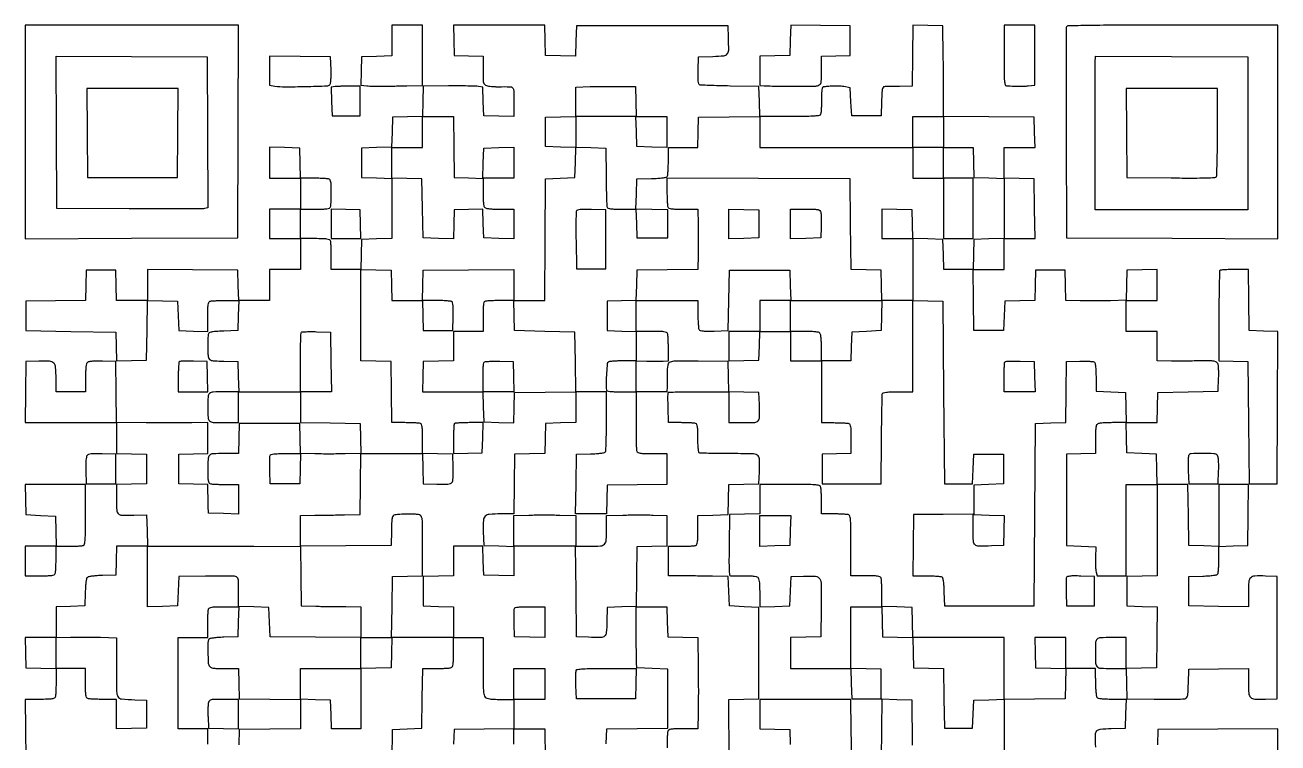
# Model space of a CAD drawing. Extents: x 179 to 1071, y 112 to 1107.
# Drawn here: x 179 to 1071, y 596 to 1107 of the extents above; entities that cross this region are included whole.
import ezdxf

# ---------------------------------------------------------------- set-up
doc = ezdxf.new("R2010")
doc.units = 0

msp = doc.modelspace()

# ---------------------------------------------------------------- linework, layer by layer
for points in [[(680.239403, 583.716061), (679.978806, 626.932122), (690.739403, 627.216061), (701.5, 627.5), (701.5, 660), (701.5, 692.5), (691, 693), (680.5, 693.5), (680, 704), (679.5, 714.5), (668.5, 714.677892, 0.000681), (663.544418, 714.751286, 0.000421), (657.720313, 714.82471, 0.000422), (651.967405, 714.887533, 0.00076), (647.25, 714.927892), (637, 715), (637, 725.5), (637, 736), (645.918213, 736, 0.006277), (649.449196, 736.044331, 0.008159), (652.68135, 736.178303, 0.006338), (655.373807, 736.368222, 0.070946), (656.418213, 736.606989, 0.20495), (657.232073, 737.397282, 0.063217), (657.697178, 739.080966, 0.030446), (657.940349, 742.026092, 0.005377), (658, 747.573157), (658, 757.932337), (668.75, 758.216168), (679.5, 758.5), (679.783492, 769.216508), (680.066984, 779.933016), (690.783492, 780.216508), (701.5, 780.5), (701.795054, 789, 0.016626), (701.808325, 798.158878, 0.253736), (700.263919, 800.802115, 0.13331), (696.677207, 801.833375, 0.003728), (680.427934, 801.954545, -0.002646), (672.485055, 801.996578, -0.004121), (665.641265, 802.125433, -0.001283), (659.721873, 802.300896, -0.131087), (658.941282, 802.53629, -0.227409), (658.566659, 803.12074, -0.008168), (658.276502, 805.835882, -0.01359), (658.068161, 809.141253, -0.008942), (658, 812.952028, 0.005799), (657.939276, 818.187738, 0.031801), (657.694357, 821.003121, 0.065567), (657.227002, 822.620472, 0.200666), (656.418213, 823.393011, 0.070799), (655.375401, 823.631734, 0.006396), (652.70025, 823.821697, 0.008203), (649.488883, 823.955666, 0.006322), (645.982551, 824), (637.128677, 824), (636.814338, 834.587487, -0.003785), (636.723929, 838.675605, -0.005961), (636.714733, 842.186075, -0.001928), (636.754496, 845.207851, -0.195794), (636.916667, 845.587487, -0.19218), (637.314201, 845.75587, -0.000491), (643.477604, 845.878824, -0.002931), (650.457894, 845.970284, -0.00181), (658.666667, 846), (680, 846), (680, 835), (680, 824), (690.480948, 824, 0.01319), (698.50249, 824.211645, 0.203196), (700.933469, 825.397028, 0.179688), (701.928151, 828.034911, 0.009927), (701.795054, 837), (701.5, 845.5), (690.783492, 845.783492), (680.066984, 846.066984), (679.783492, 856.783492), (679.5, 867.5), (658.308207, 867.721075, 0.002692), (641.950274, 867.803635, 0.093857), (638.196813, 867.091479, 0.271091), (636.536445, 864.98132, 0.034786), (636.131089, 859, -0.001192), (636.129881, 856.619823, -0.000909), (636.117609, 854.014063, -0.000919), (636.097181, 851.572308, -0.002162), (636.070705, 849.75), (636, 846), (625, 846), (614, 846), (614, 857.005377), (614, 868.010753), (621.75, 867.875586, 0.002209), (624.992163, 867.833366, 0.002034), (628.325, 867.81825, 0.00203), (631.295999, 867.828924, 0.006736), (633.25, 867.870209), (637, 868), (637, 876.918213, 0.006277), (636.955669, 880.449196, 0.008159), (636.821697, 883.68135, 0.006338), (636.631778, 886.373807, 0.070946), (636.393011, 887.418213, 0.209079), (635.585285, 888.236951, 0.06089), (633.833669, 888.699767, 0.029178), (630.756842, 888.941329, 0.005003), (624.893011, 889), (614, 889), (614, 900), (614, 911), (636, 911), (658, 911), (658.015313, 901.25, 0.007755), (658.080714, 897.421391, 0.010675), (658.266219, 893.985645, 0.007585), (658.524351, 891.139851, 0.115445), (658.847958, 890.211769, 0.19692), (659.705135, 889.604266, 0.033714), (661.717063, 889.278982, 0.023663), (664.804805, 889.138177, 0.006827), (669.582645, 889.211769), (679.5, 889.5), (680, 911), (680.5, 932.5), (702, 932.5), (723.5, 932.5), (723.783832, 921.75), (724.067663, 911), (713.033832, 911), (702, 911), (702, 900), (702, 889), (691, 889), (680, 889), (680, 878.466168), (680, 867.932337), (690.75, 868.216168), (701.5, 868.5), (701.784983, 878.75), (702.069966, 889), (713.034983, 889), (724, 889), (724, 878.5), (724, 868), (735, 868), (746, 868), (746, 846), (746, 824), (754.918213, 824, -0.006277), (758.449196, 823.955669, -0.008159), (761.68135, 823.821697, -0.006338), (764.373807, 823.631778, -0.070946), (765.418213, 823.393011, -0.204941), (766.232062, 822.602756, -0.063222), (766.697172, 820.919218, -0.030449), (766.940347, 817.974376, -0.005378), (767, 812.427994), (767, 802.069966), (756.75, 801.784983), (746.5, 801.5), (746.5, 791), (746.5, 780.5), (767.5, 780.5), (788.5, 780.5), (788.75146, 812, -0.001357), (788.881577, 824.164594, -0.002132), (789.066281, 834.614063, -0.000531), (789.276391, 843.747533, -0.083591), (789.470076, 844.75, -0.252448), (790.153341, 845.347557, -0.02772), (792.278273, 845.709237, -0.021765), (795.519915, 845.935363, -0.00653), (800.468615, 846), (811, 846), (811, 878.533832), (811, 911.067663), (821.75, 910.783832), (832.5, 910.5), (833, 845.5), (833.5, 780.5), (843.5, 780.5), (853.5, 780.5), (854, 791), (854.5, 801.5), (865, 801.5), (875.5, 801.5), (875.5, 791), (875.5, 780.5), (865, 780), (854.5, 779.5), (854.5, 769), (854.5, 758.5), (865.283485, 758.215829), (876.06697, 757.931657), (875.783485, 747.215829), (875.5, 736.5), (867, 736.204946, -0.010118), (858.00932, 736.074902, -0.183933), (855.380397, 737.093267, -0.199714), (854.204302, 739.570948, -0.012236), (854, 747.918026), (854, 758.797948), (832.75, 758.648974), (811.5, 758.5), (811.230498, 736.75), (810.960995, 715), (820.730498, 714.984687, -0.007295), (824.561095, 714.92279, -0.010156), (827.985997, 714.747767, -0.006942), (830.827555, 714.50492, -0.117278), (831.711195, 714.199653, -0.199883), (832.262532, 713.411, -0.01918), (832.684251, 711.055937, -0.019108), (833.012968, 707.800174, -0.00836), (833.211195, 703.464966), (833.5, 693.5), (865.5, 693.5), (897.5, 693.5), (898, 758.5), (898.5, 823.5), (909.230591, 823.783635), (919.961183, 824.06727), (920.230591, 845.783635), (920.5, 867.5), (929.910352, 867.789648, -0.009166), (933.861325, 867.838793, -0.017107), (937.058361, 867.710507, -0.015655), (939.500695, 867.451574, -0.163552), (940.390641, 867.009359, -0.160844), (940.825708, 866.145268, -0.011709), (941.160051, 863.464248, -0.015), (941.397181, 860.113473, -0.009657), (941.480289, 856.219711), (941.5, 846.5), (952, 846), (962.5, 845.5), (962.783832, 834.75), (963.067663, 824), (953.233832, 824, 0.008652), (948.945271, 823.925781, 0.018432), (945.637701, 823.688986, 0.019308), (943.201559, 823.328414, 0.151095), (942.2, 822.8, 0.150838), (941.672291, 821.800997, 0.019392), (941.311444, 819.377065, 0.018513), (941.074375, 816.089346, 0.00874), (941, 811.834983), (941, 802.069966), (930.75, 801.784983), (920.5, 801.5), (920.5, 769), (920.5, 736.5), (930.913958, 736), (941.327915, 735.5), (941.103482, 727.915046, 0.008855), (941.06669, 724.815719, 0.009374), (941.14146, 721.775315, 0.00905), (941.302228, 719.161682, 0.041617), (941.547932, 717.665046), (942.216816, 715), (952.608408, 715), (963, 715), (963, 747.5), (963, 780), (974, 780), (985, 780), (985, 747.533832), (985, 715.067663), (974.25, 714.783832), (963.5, 714.5), (963.5, 704), (963.5, 693.5), (974.269408, 693.215971), (985.038815, 692.931943), (984.769408, 671.215971), (984.5, 649.5), (973.75, 649.216168), (963, 648.932337), (963, 659.966168), (963, 671), (952.606989, 671, 0.010489), (944.690882, 670.833918, 0.173193), (942.280498, 669.85735, 0.1992), (941.203143, 667.624896, 0.014569), (941.013655, 660.668213, 0.011903), (941.217862, 652.727118, 0.184972), (942.297957, 650.277793, 0.187303), (944.732526, 649.19249, 0.012258), (952.5828, 649), (962.932337, 649), (963.216168, 638.25), (963.5, 627.5), (983, 627.216289, 0.002744), (990.631689, 627.147147, 0.003889), (997.42257, 627.175721, 0.002238), (1003.145293, 627.269945, 0.055026), (1004.715131, 627.476589, 0.140303), (1005.954953, 628.185819, 0.136997), (1006.645706, 629.449919, 0.045906), (1006.987293, 631.944999, 0.004124), (1007.215131, 638.2603), (1007.5, 648.5), (1028.75, 648.769888), (1050, 649.039775), (1050, 639.055071, 0.017843), (1050.277152, 631.291009, 0.184868), (1051.607037, 628.44381, 0.185046), (1054.497592, 627.213979, 0.017883), (1062.259538, 627.209712), (1070.5, 627.5), (1070.5, 671), (1070.5, 714.5), (1062.259538, 714.790288, 0.017883), (1054.497592, 714.786021, 0.185046), (1051.607037, 713.55619, 0.184868), (1050.277152, 710.708991, 0.017843), (1050, 702.944929), (1050, 692.960225), (1028.75, 693.230112), (1007.5, 693.5), (1007.5, 704), (1007.5, 714.5), (1017.464966, 714.788805, 0.00836), (1021.800174, 714.987032, 0.019108), (1025.055937, 715.315749, 0.01918), (1027.411, 715.737468, 0.199883), (1028.199653, 716.288805, 0.115711), (1028.504482, 717.162416, 0.007543), (1028.747767, 719.851123, 0.010646), (1028.922757, 723.096937, 0.007727), (1028.984687, 726.715017), (1029, 735.930034), (1039.25, 736.215017), (1049.5, 736.5), (1049.769502, 758.25), (1050.039005, 780), (1039.519502, 780), (1029, 780), (1029, 757.966168), (1029, 735.932337), (1018.25, 736.216168), (1007.5, 736.5), (1007.230498, 758.25), (1006.960995, 780), (996.014329, 780), (985.067663, 780), (984.783832, 790.75), (984.5, 801.5), (974, 802), (963.5, 802.5), (963.216168, 813.25), (962.932337, 824), (973.932337, 824), (984.932337, 824), (985.216168, 834.75), (985.5, 845.5), (1007, 846), (1028.5, 846.5), (1028.788859, 855.850715, 0.008684), (1028.846432, 860.110915, 0.0208), (1028.702897, 863.266921, 0.025506), (1028.387864, 865.534526, 0.12659), (1027.843071, 866.689088, 0.149043), (1026.724893, 867.425148, 0.044404), (1024.698168, 867.83073, 0.025932), (1021.479193, 868.014103, 0.006011), (1016.054212, 867.976295, -0.002304), (1011.270606, 867.907486, -0.001382), (1005.589362, 867.867649, -0.001384), (999.937005, 867.859281, -0.002412), (995.25, 867.887922), (985, 868), (985, 878.5), (985, 889), (974, 889), (963, 889), (963, 900), (963, 911), (974, 911), (985, 911), (985, 922.033832), (985, 933.067663), (974.25, 932.783832), (963.5, 932.5), (963.216795, 921.811779), (962.93359, 911.123557), (951.716795, 910.811779, -0.004062), (946.679948, 910.712714, -0.002556), (940.793834, 910.674861, -0.002565), (935.002673, 910.696928, -0.0047), (930.283492, 910.783492), (920.066984, 911.066984), (919.783492, 921.783492), (919.5, 932.5), (909, 932.5), (898.5, 932.5), (898.216508, 921.783492), (897.933016, 911.066984), (887.216508, 910.783492), (876.5, 910.5), (876, 900), (875.5, 889.5), (865, 889.5), (854.5, 889.5), (854.230498, 911.25), (853.960995, 933), (864.980498, 933), (876, 933), (876, 944), (876, 955), (887.019888, 955), (898.039775, 955), (897.769888, 976.25), (897.5, 997.5), (886.75, 997.783832), (876, 998.067663), (876, 1009.033832), (876, 1020), (887.033832, 1020), (898.067663, 1020), (897.783832, 1030.75), (897.5, 1041.5), (865.25, 1041.763853), (833, 1042.027706), (832.972336, 1052.763853, 0.000987), (832.94705, 1058.320093, 0.000307), (832.887487, 1066.661882, 0.000307), (832.809484, 1075.981216, 0.000339), (832.722336, 1085), (832.5, 1106.5), (821.769596, 1106.783633), (811.039192, 1107.067266), (810.769596, 1085.283633), (810.5, 1063.5), (801.5, 1063.429545, 0.001699), (797.928024, 1063.389445, 0.002176), (794.639964, 1063.327045, 0.001677), (791.884409, 1063.253508, 0.018571), (790.784983, 1063.179545, 0.230298), (789.874035, 1062.612211, 0.093173), (789.323488, 1061.214672, 0.035608), (789.000139, 1058.493579, 0.004823), (788.784983, 1052.75), (788.5, 1042.5), (778, 1042.5), (767.5, 1042.5), (767, 1052.47552), (766.5, 1062.45104), (762, 1063.224712, 0.020812), (759.950909, 1063.48978, 0.012463), (757.5, 1063.642178, 0.01247), (755.048846, 1063.672174, 0.021137), (753, 1063.559438, -0.001235), (751.185476, 1063.386965, -0.001425), (749.454687, 1063.231735, -0.001274), (747.98753, 1063.108128, -0.008336), (747.25, 1063.060246, 0.314037), (746.655348, 1062.601842, 0.041816), (746.286729, 1060.968128, 0.027185), (746.062552, 1058.304905, 0.007406), (746, 1054.081787, -0.006277), (745.955669, 1050.550804, -0.008159), (745.821697, 1047.31865, -0.006338), (745.631778, 1044.626193, -0.070946), (745.393011, 1043.581787, -0.258602), (744.33804, 1042.696308, -0.030077), (741.170055, 1042.275619, -0.015924), (735.527804, 1042.049581, -0.002049), (723.426843, 1042), (702.067663, 1042), (701.783832, 1052.679357), (701.5, 1063.358715), (681, 1063.681518, -0.002094), (673.050456, 1063.840002, -0.003182), (666.143989, 1064.050625, -0.001188), (660.208442, 1064.283587, -0.079119), (659.213578, 1064.484752, -0.245743), (658.599769, 1065.168655, -0.038075), (658.275334, 1067.021028, -0.025121), (658.136256, 1069.975251, -0.006532), (658.213578, 1074.732592), (658.5, 1084.5), (668.7397, 1084.784869, 0.013827), (676.54295, 1085.218122, 0.200378), (678.948742, 1086.466432, 0.174565), (679.925177, 1089.13313, 0.010012), (679.795054, 1098), (679.5, 1106.5), (625.5, 1106.5), (571.5, 1106.5), (571.215829, 1095.716515), (570.931657, 1084.93303), (560.215829, 1085.216515), (549.5, 1085.5), (549.216168, 1096.25), (548.932337, 1107), (516.432337, 1107), (483.932337, 1107), (484.216168, 1096.25), (484.5, 1085.5), (494.75, 1085.215017), (505, 1084.930034), (505, 1074.940266, 0.004042), (505.051511, 1068.568322, 0.051148), (505.334582, 1066.188206, 0.145835), (506.049507, 1064.910728, 0.102263), (507.448794, 1064.019469, 0.053234), (508.79681, 1063.665262, 0.013769), (511.029234, 1063.389167, 0.013849), (513.606786, 1063.214094, 0.01371), (516.198794, 1063.181165, -0.007051), (524.177891, 1063.186062, -0.19437), (526.071133, 1062.391321, -0.19277), (526.888816, 1060.502438, -0.006917), (527, 1052.466168), (527, 1041.932337), (516.25, 1042.216168), (505.5, 1042.5), (505.215446, 1052.711169), (504.930891, 1062.922339), (501.715446, 1063.396308, 0.030664), (499.624318, 1063.574568, 0.002529), (494.157037, 1063.676664, 0.003378), (487.628461, 1063.721435, 0.002597), (480.5, 1063.685138), (462.5, 1063.5), (462.216508, 1052.783492), (461.933016, 1042.066984), (451.216508, 1041.783492), (440.5, 1041.5), (440.216508, 1030.783492), (439.933016, 1020.066984), (429.216508, 1019.783492), (418.5, 1019.5), (418.5, 1009), (418.5, 998.5), (429.25, 998.216168), (440, 997.932337), (440, 976.5), (440, 955.067663), (429.25, 954.783832), (418.5, 954.5), (418.216168, 943.75), (417.932337, 933), (407.466168, 933), (397, 933), (397, 942.418213, 0.005951), (396.955695, 946.140776, 0.007831), (396.821697, 949.534475, 0.005915), (396.632106, 952.361889, 0.07203), (396.393011, 953.418213, 0.205218), (395.601595, 954.23239, 0.063068), (393.913621, 954.69735, 0.030363), (390.960143, 954.940414, 0.005351), (385.393011, 955), (375, 955), (375, 965.5), (375, 976), (385.393011, 976, 0.005351), (390.960143, 976.059586, 0.030363), (393.913621, 976.30265, 0.063068), (395.601595, 976.76761, 0.205218), (396.393011, 977.581787, 0.070701), (396.631706, 978.623534, 0.006434), (396.821697, 981.287222, 0.008233), (396.955664, 984.484808, 0.006352), (397, 987.974799, 0.006824), (396.936805, 992.605148, 0.03479), (396.687898, 995.167248, 0.070258), (396.216173, 996.656877, 0.191652), (395.418213, 997.393011, 0.07196), (394.36267, 997.632085, 0.005942), (391.544413, 997.821697, 0.007852), (388.161644, 997.955693, 0.005972), (384.452044, 998), (375.067663, 998), (374.783832, 1008.75), (374.5, 1019.5), (363.75, 1019.783832), (353, 1020.067663), (353, 1009.033832), (353, 998), (364, 998), (375, 998), (375, 987), (375, 976), (364, 976), (353, 976), (353, 965.5), (353, 955), (364, 955), (375, 955), (375, 944), (375, 933), (364, 933), (353, 933), (353, 922), (353, 911), (342.033832, 911), (331.067663, 911), (330.783832, 921.75), (330.5, 932.5), (298.25, 932.763853), (266, 933.027706), (266, 922.013853), (266, 911), (255.033832, 911), (244.067663, 911), (243.783832, 921.75), (243.5, 932.5), (233, 932.5), (222.5, 932.5), (222.216369, 921.76979), (221.932738, 911.03958), (200.716369, 910.76979), (179.5, 910.5), (179.5, 900), (179.5, 889.5), (211.5, 889), (243.5, 888.5), (243.785353, 878.216527), (244.070705, 867.933054), (254.785353, 868.216527), (265.5, 868.5), (265.769986, 889.783629), (266.039971, 911.067258), (276.769986, 910.783629), (287.5, 910.5), (288, 900), (288.5, 889.5), (298.75, 889.215017), (309, 888.930034), (309, 899.358028, -0.005326), (309.059519, 904.945911, -0.030277), (309.302474, 907.908024, -0.062914), (309.767284, 909.600436, -0.205495), (310.581787, 910.393011, -0.0721), (311.638889, 910.632128, -0.005887), (314.475463, 910.821697, -0.007809), (317.880092, 910.955696, -0.00593), (321.615619, 911), (331.067663, 911), (330.783832, 900.25), (330.5, 889.5), (320.535034, 889.211195, 0.00836), (316.199826, 889.012968, 0.019108), (312.944063, 888.684251, 0.01918), (310.589, 888.262532, 0.199883), (309.800347, 887.711195, 0.132097), (309.2059, 885.812708, 0.007627), (309.048955, 879.663993, 0.011264), (309.123099, 873.61817, 0.056846), (309.621449, 870.283793, 0.137305), (310.355481, 869.044772, 0.13437), (311.631874, 868.354225, 0.045994), (314.122991, 868.011163, 0.004239), (320.357794, 867.783793), (330.5, 867.5), (330.783832, 856.75), (331.067663, 846), (320.650463, 846, 0.011662), (312.778173, 845.816363, 0.179701), (310.324435, 844.772417, 0.191928), (309.229013, 842.406997, 0.013613), (309.027309, 835, 0.013589), (309.228611, 827.594846, 0.191575), (310.322049, 825.228901, 0.179999), (312.771617, 824.184186, 0.011737), (320.616631, 824), (331, 824), (331, 835), (331, 846), (353, 846), (375, 846), (375, 835.019888), (375, 824.039775), (396.25, 823.769888), (417.5, 823.5), (417.783193, 812.812989), (418.066386, 802.125978), (406.783193, 801.812989, -0.004038), (401.720761, 801.71347, -0.002552), (395.813339, 801.675216, -0.002562), (390.007162, 801.697, -0.004717), (385.283492, 801.783492), (375.066984, 802.066984), (374.783492, 812.783492), (374.5, 823.5), (353, 823.5), (331.5, 823.5), (331.216168, 812.75), (330.932337, 802), (320.5828, 802, 0.013006), (312.694238, 801.794773, 0.196913), (310.266387, 800.649204, 0.176581), (309.203904, 798.075541, 0.010071), (309.013655, 789.356989, 0.00766), (309.071521, 785.115935, 0.037109), (309.319308, 782.722219, 0.073747), (309.79184, 781.317789, 0.185226), (310.581787, 780.606989, 0.07203), (311.638111, 780.367894, 0.005915), (314.465525, 780.178303, 0.007831), (317.859224, 780.044305, 0.005951), (321.581787, 780), (331, 780), (331, 769.466168), (331, 758.932337), (320.25, 759.216168), (309.5, 759.5), (309.395178, 764.5, 0.000559), (309.344587, 766.790894, 0.000318), (309.278501, 769.563161, 0.000317), (309.208382, 772.355843, 0.000524), (309.145178, 774.715017), (309, 779.930034), (298.75, 780.215017), (288.5, 780.5), (288.5, 791), (288.5, 801.5), (298.75, 801.784983), (309, 802.069966), (309, 813.109492), (309, 824.149017), (297.75, 823.990942, -0.002207), (292.000537, 823.935538, -0.000732), (283.568229, 823.90385, -0.000729), (274.222705, 823.896033, -0.000829), (265.269502, 823.916434), (244.039005, 824), (243.769502, 845.75), (243.5, 867.5), (234.149285, 867.788859, 0.009044), (230.042317, 867.84141, 0.018924), (226.849829, 867.703614, 0.020746), (224.486141, 867.412685, 0.132968), (223.399285, 866.916414, 0.154085), (222.728754, 865.875583, 0.035127), (222.314808, 863.794146, 0.024181), (222.070162, 860.653266, 0.007345), (222, 855.877555), (222, 846), (211.5, 846), (201, 846), (201, 855.428571, 0.017882), (200.713581, 863.434573, 0.180389), (199.350115, 866.419669, 0.186872), (196.389283, 867.727419, 0.019432), (188.642469, 867.786103), (179.5, 867.5), (179.230498, 845.75), (178.960995, 824), (211.480498, 824), (244, 824), (244, 813.033832), (244, 802.067663), (254.75, 801.783832), (265.5, 801.5), (265.5, 791), (265.5, 780.5), (254.75, 780.216168), (244, 779.932337), (244, 769.573157, 0.012871), (244.205832, 761.5787, 0.196289), (245.358832, 759.124054, 0.182649), (247.936942, 758.086249, 0.010887), (256.475707, 758.089571), (265.5, 758.289596), (265.782751, 747.144798), (266.065502, 736), (255.067734, 736), (244.069966, 736), (243.784983, 725.75), (243.5, 715.5), (234.054124, 715.209882, 0.009946), (230.343542, 715.021986, 0.013559), (227.010194, 714.695607, 0.010378), (224.274171, 714.294756, 0.13239), (223.33921, 713.866556, 0.163569), (222.76238, 712.933708, 0.021361), (222.322531, 710.606782, 0.019778), (221.98557, 707.395732, 0.008873), (221.785086, 703.156674), (221.5, 693.5), (211.25, 693.215017), (201, 692.930034), (201, 681.965017), (201, 671), (189.966168, 671), (178.932337, 671), (179.216168, 660.25), (179.5, 649.5), (190.25, 649.216168), (201, 648.932337), (201, 639.547956, -0.005972), (200.955693, 635.838356, -0.007852), (200.821697, 632.455587, -0.005942), (200.632085, 629.63733, -0.07196), (200.393011, 628.581787, -0.205375), (199.600936, 627.767424, -0.06298), (197.910439, 627.30255, -0.030314), (194.952052, 627.059548, -0.005337), (189.373124, 627), (178.960225, 627), (179.230112, 605.75), (179.5, 584.5)], [(440.230498, 583.75), (440.5, 605.5), (451, 606), (461.5, 606.5), (461.769888, 627.75), (462.039775, 649), (471.4381, 649, 0.005963), (475.153043, 649.044306, 0.007843), (478.540317, 649.178303, 0.005931), (481.362347, 649.367906, 0.071989), (482.418213, 649.606989, 0.205218), (483.23239, 650.398405, 0.063068), (483.69735, 652.086379, 0.030363), (483.940414, 655.039857, 0.005351), (484, 660.606989), (484, 671), (462.033832, 671), (440.067663, 671), (439.783832, 660.25), (439.5, 649.5), (428.75, 649.216168), (418, 648.932337), (418, 627.466168), (418, 606), (407.534983, 606), (397.069966, 606), (396.784983, 616.25), (396.5, 626.5), (385.75, 626.783832), (375, 627.067663), (375, 638.033832), (375, 649), (385.75, 649.058431, -0.001254), (390.643721, 649.072759, -0.000736), (396.5, 649.066605, -0.000736), (402.356276, 649.043219, -0.001254), (407.25, 649.004205), (418, 648.891548), (418, 659.931921), (418, 670.972294), (385.75, 671.236147), (353.5, 671.5), (353, 682), (352.5, 692.5), (341.75, 692.783832), (331, 693.067663), (331, 703.51478, 0.003678), (330.951487, 710.109424, 0.04695), (330.683747, 712.566377, 0.150102), (330.014382, 713.790604, 0.137333), (328.75, 714.480522, 0.051289), (327.16757, 714.677845, 0.002227), (321.579687, 714.773489, 0.003771), (314.942521, 714.807466, 0.002678), (307.5, 714.749574), (288.5, 714.5), (288, 704), (287.5, 693.5), (276.75, 693.216168), (266, 692.932337), (266, 714.466168), (266, 736), (287.25, 736.048611, -0.000518), (297.705452, 736.061697, -0.000207), (312.025, 736.058852, -0.000205), (327.463506, 736.043064, -0.000258), (341.75, 736.015213), (375, 735.933204), (375, 746.966602), (375, 758), (385.25, 758.097508, 0.000362), (389.967406, 758.1458, 0.000201), (395.720312, 758.211168, 0.0002), (401.54442, 758.282022, 0.000324), (406.5, 758.347508), (417.5, 758.5), (417.769502, 780.25), (418.039005, 802), (440.019502, 802), (462, 802), (462, 812.393011, 0.005351), (461.940414, 817.960143, 0.030363), (461.69735, 820.913621, 0.063068), (461.23239, 822.601595, 0.205218), (460.418213, 823.393011, 0.07199), (459.362338, 823.632094, 0.005931), (456.540204, 823.821697, 0.007843), (453.152805, 823.955694, 0.005963), (449.437715, 824), (440.039005, 824), (439.769502, 845.75), (439.5, 867.5), (428.75, 867.783832), (418, 868.067663), (418, 900.567663), (418, 933.067663), (428.75, 932.783832), (439.5, 932.5), (439.783832, 921.75), (440.067663, 911), (451, 911), (461.932337, 911), (462.216168, 921.75), (462.5, 932.5), (494.75, 932.763853), (527, 933.027706), (527, 922.013853), (527, 911), (537.989377, 911), (548.978755, 911), (549.239377, 954.25), (549.5, 997.5), (560, 998), (570.5, 998.5), (570.783485, 1009.215829), (571.06697, 1019.931657), (560.283485, 1020.215829), (549.5, 1020.5), (549.5, 1031), (549.5, 1041.5), (560.25, 1041.783832), (571, 1042.067663), (571, 1052.498849), (571, 1062.930034), (581.25, 1063.215017, -0.003021), (585.967443, 1063.317655, -0.001679), (591.720313, 1063.388729, -0.001674), (597.544414, 1063.421621, -0.002707), (602.5, 1063.406187), (613.5, 1063.312374), (613.783832, 1052.656187), (614.067663, 1042), (625.033832, 1042), (636, 1042), (636, 1030.966168), (636, 1019.932337), (625.25, 1020.216168), (614.5, 1020.5), (614.216168, 1031.25), (613.932337, 1042), (592.466168, 1042), (571, 1042), (571, 1031.033832), (571, 1020.067663), (581.75, 1019.783832), (592.5, 1019.5), (592.657243, 999.212913, 0.002528), (592.758169, 991.332637, 0.003791), (592.933199, 984.455427, 0.001596), (593.146108, 978.579611, 0.081932), (593.375858, 977.462913, 0.218732), (594.126702, 976.729423, 0.051384), (595.876307, 976.30062, 0.028356), (598.81492, 976.062148, 0.006069), (603.934783, 976), (613.932337, 976), (614.216168, 986.75), (614.5, 997.5), (624.964064, 997.787346, 0.007781), (629.554841, 997.98494, 0.018541), (632.952903, 998.31097, 0.018631), (635.394503, 998.730055, 0.202046), (636.198752, 999.287346, 0.117191), (636.504352, 1000.171505, 0.006974), (636.747502, 1003.007846, 0.010182), (636.922723, 1006.426774, 0.007318), (636.984687, 1010.25), (637, 1020), (647.466168, 1020), (657.932337, 1020), (658.216168, 1030.75), (658.5, 1041.5), (680.25, 1041.769502), (702, 1042.039005), (702, 1031.019502), (702, 1020), (756.5, 1020), (811, 1020), (811, 1031), (811, 1042), (822, 1042), (833, 1042), (833, 1031), (833, 1020), (843.466168, 1020), (853.932337, 1020), (854.216168, 1009.25), (854.5, 998.5), (865.25, 998.216168), (876, 997.932337), (876, 976.5), (876, 955.067663), (865.25, 954.783832), (854.5, 954.5), (854.216168, 943.75), (853.932337, 933), (843.5, 933), (833.067663, 933), (832.783832, 943.75), (832.5, 954.5), (821.75, 954.783832), (811, 955.067663), (811, 933.033832), (811, 911), (800.033832, 911), (789.067663, 911), (788.783832, 900.25), (788.5, 889.5), (778, 889), (767.5, 888.5), (767.215017, 878.25), (766.930034, 868), (756.465017, 868), (746, 868), (746, 877.3, 0.009379), (745.924518, 881.323492, 0.019071), (745.685484, 884.477016, 0.019949), (745.322729, 886.818776, 0.149044), (744.8, 887.8, 0.150969), (743.799696, 888.328068, 0.019349), (741.369558, 888.688776, 0.018472), (738.071747, 888.925705, 0.008695), (733.8, 889), (724, 889), (724, 900), (724, 911), (756.533832, 911), (789.067663, 911), (788.783832, 921.75), (788.5, 932.5), (777.763809, 932.783692), (767.027617, 933.067383), (766.763809, 965.283692), (766.5, 997.5), (701.25, 997.757242), (636, 998.014483), (636, 988.589029, 0.005946), (636.044305, 984.863691, 0.007826), (636.178303, 981.467652, 0.005909), (636.367889, 978.638278, 0.072045), (636.606989, 977.581787, 0.204723), (637.396333, 976.768196, 0.063344), (639.076398, 976.302968, 0.030517), (642.014475, 976.059706, 0.005398), (647.544605, 976), (657.875232, 976), (658.187616, 965.099893, -0.004487), (658.284834, 960.159854, -0.002694), (658.316013, 954.293651, -0.002697), (658.284103, 948.457804, -0.0047), (658.186044, 943.619217), (657.872087, 933.038648), (636.186044, 932.769324), (614.5, 932.5), (614.216519, 921.784613), (613.933039, 911.069227), (603.716519, 910.784613), (593.5, 910.5), (593.5, 900), (593.5, 889.5), (603.75, 889.215017), (614, 888.930034), (614, 878.465017), (614, 868), (604.75, 867.984687, 0.007973), (601.11529, 867.920704, 0.010919), (597.848127, 867.739564, 0.007887), (595.143791, 867.48734, 0.114724), (594.243623, 867.171729, 0.231937), (593.48764, 865.936784, 0.006579), (592.975443, 859.575205, 0.013992), (592.715173, 852.939221, 0.022131), (592.903193, 847.25, 0.320904), (593.412767, 846.642966, 0.033512), (595.347517, 846.282067, 0.023311), (598.466171, 846.060886, 0.006047), (603.5, 846), (614, 846), (614.062014, 835.25, -0.001277), (614.077475, 830.441095, -0.000819), (614.072026, 824.858345, -0.000823), (614.048745, 819.391316, -0.001541), (614.009015, 814.969899, 0.006585), (614.013178, 811.194514, 0.008533), (614.12166, 807.734044, 0.006692), (614.299992, 804.851551, 0.072938), (614.553991, 803.719899, 0.186196), (615.370138, 802.816287, 0.078579), (616.952711, 802.307247, 0.033632), (619.810137, 802.057652, 0.004973), (625.606989, 802), (636, 802), (636, 791.019888), (636, 780.039775), (614.75, 779.769888), (593.5, 779.5), (593.215017, 769.25), (592.930034, 759), (581.945129, 759), (570.960225, 759), (571.230112, 780.25), (571.5, 801.5), (581.464966, 801.788805, 0.008428), (585.763195, 801.985931, 0.018737), (589.023431, 802.313558, 0.018156), (591.40144, 802.731396, 0.204527), (592.167562, 803.271121, 0.128709), (592.464957, 804.240881, 0.001926), (592.690274, 810.214545, 0.005075), (592.855526, 817.186656, 0.003315), (592.911185, 825.232316), (592.917177, 846), (581.958588, 846), (571, 846), (571, 835.033832), (571, 824.067663), (560.25, 823.783832), (549.5, 823.5), (549.216508, 812.783492), (548.933016, 802.066984), (538.216508, 801.783492), (527.5, 801.5), (527.230112, 780.25), (526.960225, 759), (517.671242, 759, 0.016141), (509.440771, 758.734229, 0.182753), (506.523574, 757.410168, 0.187964), (505.255375, 754.505095, 0.017241), (505.210955, 746.484866), (505.5, 736.5), (516.25, 736.216168), (527, 735.932337), (527, 746.90183), (527, 757.871323), (537.715364, 758.185662, -0.00466), (542.632384, 758.284049, -0.002629), (548.597952, 758.316442, -0.002623), (554.617592, 758.2859, -0.004298), (559.715364, 758.18946), (571, 757.878919), (571, 746.93946), (571, 736), (580.964816, 736, 0.017641), (588.716852, 736.2736, 0.189338), (591.502773, 737.601544, 0.175047), (592.755294, 740.521893, 0.014647), (593, 748.873718), (593, 757.878919), (604.594195, 758.18946, -0.003857), (609.754548, 758.287843, -0.00254), (615.692426, 758.325065, -0.002555), (621.470263, 758.302405, -0.004932), (626.094195, 758.215017), (636, 757.930034), (636, 746.998849), (636, 736.067663), (625.25, 735.783832), (614.5, 735.5), (614.259941, 714.25), (614.019883, 693), (624.97611, 693), (635.932337, 693), (636.216168, 682.25), (636.5, 671.5), (647.212297, 671.216551), (657.924595, 670.933101), (658.212297, 649.716551, -0.001905), (658.299536, 640.768687, -0.001675), (658.323725, 631.427674, -0.001683), (658.288952, 622.998795, -0.005067), (658.187616, 617.25), (657.875232, 606), (647.505004, 606, 0.004765), (641.631989, 605.944024, 0.035134), (638.841375, 605.694153, 0.087481), (637.336302, 605.171792, 0.190995), (636.576658, 604.241529, 0.061468), (636.360612, 603.084187, 0.005253), (636.205682, 600.064597, 0.006885), (636.108012, 596.446503, 0.00528), (636.097498, 592.491529, -0.001327)], [(941.234794, 593, -0.009562), (941.12709, 601.924927, -0.173783), (942.091798, 604.558068, -0.201105), (944.462376, 605.787903, -0.013461), (952.2603, 606.215131), (962.5, 606.5), (962.784983, 616.75), (963.069966, 627), (953.094, 627, -0.007523), (948.514323, 627.068914, -0.021371), (945.33079, 627.301179, -0.025806), (943.153585, 627.66856, -0.199362), (942.325784, 628.25, -0.101771), (942.006491, 629.093009, -0.010737), (941.715941, 631.189062, -0.012923), (941.485742, 633.727957, -0.010029), (941.362244, 636.5, 0.000359), (941.289661, 639.381641, 0.000363), (941.213225, 642.251562, 0.000353), (941.14311, 644.7496, 0.001485), (941.095477, 646.25), (941, 649), (930.5, 649), (920, 649), (920, 660), (920, 671), (908.966168, 671), (897.932337, 671), (898.216168, 660.25), (898.5, 649.5), (909.283485, 649.215829), (920.06697, 648.931657), (919.783485, 638.215829), (919.5, 627.5), (897.75, 627.230498), (876, 626.960995), (876, 648.980498), (876, 671), (843.533832, 671), (811.067663, 671), (810.783832, 681.75), (810.5, 692.5), (799.75, 692.783832), (789, 693.067663), (789, 702.452044, 0.005972), (788.955693, 706.161644, 0.007852), (788.821697, 709.544413, 0.005942), (788.632085, 712.36267, 0.07196), (788.393011, 713.418213, 0.205218), (787.601595, 714.23239, 0.063068), (785.913621, 714.69735, 0.030363), (782.960143, 714.940414, 0.005351), (777.393011, 715), (767, 715), (767, 736.393011, 0.002045), (766.950434, 748.514173, 0.015901), (766.724422, 754.164693, 0.030015), (766.303854, 757.337463, 0.258697), (765.418213, 758.393011, 0.070946), (764.373807, 758.631778, 0.006338), (761.68135, 758.821697, 0.008159), (758.449196, 758.955669, 0.006277), (754.918213, 759), (746, 759), (746, 767.918213, 0.006277), (745.955669, 771.449196, 0.008159), (745.821697, 774.68135, 0.006338), (745.631778, 777.373807, 0.070946), (745.393011, 778.418213, 0.258697), (744.337463, 779.303854, 0.030015), (741.164693, 779.724422, 0.015901), (735.514173, 779.950434, 0.002045), (723.393011, 780), (702, 780), (702, 769.533832), (702, 759.067663), (691.25, 758.783832), (680.5, 758.5), (680.230498, 736.75, 0.00239), (680.146032, 725.652462, 0.012159), (680.278742, 719.476459, 0.012842), (680.558071, 715.575561, 0.370677), (681.230498, 714.931729, 0.014189), (682.079342, 714.910207, 0.0009), (684.57137, 714.922233, 0.001322), (687.541249, 714.949759, 0.000982), (690.820975, 714.99527, -0.011128), (694.372164, 714.972485, -0.01976), (697.29094, 714.773153, -0.020842), (699.521941, 714.437386, -0.126079), (700.570975, 713.941096, -0.151307), (701.261372, 712.882105, -0.037351), (701.68404, 710.82591, -0.024828), (701.93022, 707.693169, -0.007194), (702, 702.843724), (702, 692.932337), (712.75, 693.216168), (723.5, 693.5), (724, 704), (724.5, 714.5), (733.243181, 714.788833, -0.02434), (741.857853, 714.654029, -0.255359), (744.736555, 712.831742, -0.125862), (745.831375, 708.649092, -0.004662), (745.770149, 692.204033), (745.5, 671.5), (734.75, 671.216168), (724, 670.932337), (724, 659.966168), (724, 649), (745.466168, 649), (766.932337, 649), (767.216168, 638.25), (767.5, 627.5), (778, 627.5), (788.5, 627.5), (788.5, 638), (788.5, 648.5), (777.75, 648.783832), (767, 649.067663), (767, 671.033832), (767, 693), (777.966168, 693), (788.932337, 693), (789.216168, 682.25), (789.5, 671.5), (800.216508, 671.216508), (810.933016, 670.933016), (811.216508, 660.216508), (811.5, 649.5), (822.23021, 649.216369), (832.96042, 648.932738), (833.23021, 627.716369), (833.5, 606.5), (843.5, 606.5), (853.5, 606.5), (854, 616.5), (854.5, 626.5), (865.25, 626.783832), (876, 627.067663), (876, 605.567663), (876, 584.067663)], [(592.783635, 595.230591), (593.06727, 605.961183), (614.783635, 606.230591), (636.5, 606.5), (636.5, 627.5), (636.5, 648.5), (625.5, 649), (614.5, 649.5), (614.336145, 653, -0.008096), (614.267616, 655.239523, -0.000731), (614.195118, 660.843089, -0.000949), (614.131108, 667.526787, -0.000742), (614.086145, 674.784983), (614, 693.069966), (603.75, 692.784983), (593.5, 692.5), (593.215131, 682.2603, -0.013827), (592.781878, 674.45705, -0.200378), (591.533568, 672.051258, -0.174565), (588.86687, 671.074823, -0.010012), (580, 671.204946), (571.5, 671.5), (571.236147, 703.75), (570.972294, 736), (548.986147, 736), (527, 736), (527, 725.466168), (527, 714.932337), (516.25, 715.216168), (505.5, 715.5), (505.215017, 725.75), (504.930034, 736), (494.465017, 736), (484, 736), (484, 725.533832), (484, 715.067663), (473.25, 714.783832), (462.5, 714.5), (462.5, 704), (462.5, 693.5), (473.25, 693.216168), (484, 692.932337), (484, 681.966168), (484, 671), (494.5, 671), (505, 671), (505, 650.571429, 0.002463), (505.055296, 639.347038, 0.015365), (505.288462, 633.604396, 0.027477), (505.721773, 630.190424, 0.152212), (506.571429, 628.571429, 0.116684), (507.81649, 627.802787, 0.044747), (509.809524, 627.333333, 0.027809), (512.819907, 627.072913, 0.007672), (517.571429, 627), (527, 627), (527, 616.519888), (527, 606.039775), (505.75, 605.769888), (484.5, 605.5), (484, 595)], [(309, 595.010623), (309, 606), (298.5, 606), (288, 606), (288, 638.5), (288, 671), (298.5, 671), (309, 671), (309, 680.418213, -0.005951), (309.044305, 684.140776, -0.007831), (309.178303, 687.534475, -0.005915), (309.367894, 690.361889, -0.07203), (309.606989, 691.418213, -0.205485), (310.399526, 692.232706, -0.062919), (312.091792, 692.697521, -0.03028), (315.053621, 692.940479, -0.005326), (320.640821, 693), (331.067663, 693), (330.783832, 682.25), (330.5, 671.5), (320.535034, 671.211195, 0.008566), (316.292144, 671.015439, 0.018141), (313.017891, 670.688526, 0.016715), (310.595742, 670.274698, 0.206507), (309.845936, 669.750718, 0.133524), (309.163734, 667.44864, 0.008734), (309.127605, 660.437707, 0.009676), (309.347972, 653.480821, 0.110542), (310.078645, 650.853051, 0.144779), (311.047341, 649.871794, 0.084256), (312.621856, 649.321614, 0.036689), (315.374924, 649.060098, 0.005341), (321.001352, 649), (330.932337, 649), (331.216168, 638.25), (331.5, 627.5), (353.25, 627.230498), (375, 626.960995), (375, 616.5), (375, 606.039005), (353.25, 605.769502), (331.5, 605.5), (331.216168, 594.75)]]:
    msp.add_lwpolyline(points, format="xyb")
for points in [[(179, 1030.993714), (179, 954.987428), (254.75, 955.243714), (330.5, 955.5), (330.756286, 1031.25), (331.012572, 1107), (255.006286, 1107), (179, 1107)], [(223.235953, 1030.25), (223.5, 998.5), (255.5, 998.5), (287.5, 998.5), (287.764047, 1030.25), (288.028094, 1062), (255.5, 1062), (222.971906, 1062)], [(811, 1009), (811, 998), (822, 998), (833, 998), (833, 976.5), (833, 955), (843.5, 955), (854, 955), (854, 976.5), (854, 998), (843.5, 998), (833, 998), (833, 1009), (833, 1020), (822, 1020), (811, 1020)], [(397, 965.534983), (397, 955), (407.534983, 955), (418.069966, 955), (417.784983, 965.25), (417.5, 975.5), (407.25, 975.784983), (397, 976.069966)], [(614.214652, 965.783082), (614.5, 955.5), (625.5, 955.5), (636.5, 955.5), (636.5, 965.5), (636.5, 975.5), (625.214652, 975.783082), (613.929303, 976.066163)], [(701.5, 965.5), (701.5, 955.5), (690.75, 955.216168), (680, 954.932337), (680, 965.5), (680, 976.067663), (690.75, 975.783832), (701.5, 975.5)], [(789, 965.533832), (789, 955), (800.034983, 955), (811.069966, 955), (810.784983, 965.25), (810.5, 975.5), (799.75, 975.783832), (789, 976.067663)], [(723.783832, 747.25), (723.5, 736.5), (712.75, 736.216168), (702, 735.932337), (702, 746.966168), (702, 758), (713.033832, 758), (724.067663, 758)], [(549, 638), (549, 627), (538, 627), (527, 627), (527, 638), (527, 649), (538, 649), (549, 649)]]:
    msp.add_lwpolyline(points, close=True)
for points in [[(440, 1096.033832), (440, 1085.067663), (429.25, 1084.783832), (418.5, 1084.5), (418.216212, 1074.358258), (417.932424, 1064.216515), (422.216212, 1063.792243, 0.012667), (424.311854, 1063.638171, 0.005249), (427.151012, 1063.531486, 0.005189), (430.197746, 1063.480651, 0.006667), (433, 1063.500347, -0.00047), (436.263049, 1063.563733, -0.00017), (440.895312, 1063.647782, -0.000169), (445.96638, 1063.736353, -0.000201), (450.75, 1063.816362), (462, 1064), (462, 1085.5), (462, 1107), (451, 1107), (440, 1107)], [(723.784032, 1096.269789), (723.5, 1085.5), (712.75, 1085.216168), (702, 1084.932337), (702, 1074.466168), (702, 1064), (705.25, 1063.863239, 0.006955), (716.569659, 1063.544554, 0.005067), (729.159459, 1063.492915, 0.002049), (741.235168, 1063.615265, 0.087451), (743.75, 1064.095499, 0.120345), (745.007307, 1064.960634, 0.131755), (745.672295, 1066.280945, 0.046899), (745.947034, 1068.749455, 0.004278), (746, 1074.940266), (746, 1084.930034), (756.25, 1085.215017), (766.5, 1085.5), (766.5, 1096), (766.5, 1106.5), (745.284032, 1106.769789), (724.068065, 1107.039577)], [(876, 1085.5, 0.001685), (876.043736, 1072.520852, 0.018523), (876.271574, 1067.32013, 0.049893), (876.750669, 1064.695122, 0.317698), (877.75, 1063.894672, 0.003839), (883.047828, 1063.616612, 0.009606), (886.919336, 1063.51768, 0.012434), (890.125798, 1063.577104, 0.01335), (893.25, 1063.796454), (898, 1064.257661), (898, 1085.628831), (898, 1107), (887, 1107), (876, 1107)], [(920.460009, 1105.75, 0.090591), (920.266358, 1104.709509, 0.000109), (920.198937, 1082.982812, 0.000984), (920.176611, 1058.652573, 0.000605), (920.241394, 1030), (920.5, 955.5), (995.75, 955.243674), (1071, 954.987348), (1071, 1030.993674), (1071, 1107), (995.968615, 1107, 0.000668), (957.448289, 1106.948566, 0.003471), (936.19131, 1106.744245, 0.001205), (921.475143, 1106.465155, 0.305157)], [(308.758677, 1030.77123), (309.017354, 977.04246), (306.758677, 976.494347, -0.057902), (304.987826, 976.276519, -0.000418), (290.035361, 976.188577, -0.001589), (272.903102, 976.156579, -0.001017), (253, 976.223117), (201.5, 976.5), (201.241383, 1030.758691), (200.982767, 1085.017383), (254.741383, 1084.758691), (308.5, 1084.5)], [(353, 1074.6074), (353, 1064.175796), (356.75, 1063.658372, 0.034604), (364.141096, 1063.155497, 0.00562), (378.536863, 1063.33528, 0.001816), (394.071377, 1063.760416, 0.190821), (395.989234, 1064.589648, 0.16183), (396.445358, 1065.49948, 0.016938), (396.710654, 1067.902486, 0.017679), (396.840463, 1071.087865, 0.009037), (396.789648, 1075.089648), (396.5, 1084.5), (374.75, 1084.769502), (353, 1085.039005)], [(1049.5, 1030), (1049.5, 975.5), (995.211905, 975.5), (940.92381, 975.5), (940.942857, 1025.75, -0.000032), (940.951538, 1045.331386, -0.000047), (940.961905, 1062.563467, -0.000022), (940.972765, 1077.239555, -0.00086), (940.980952, 1080.508612), (941, 1085.017225), (995.25, 1084.758612), (1049.5, 1084.5)], [(399.715787, 1063.220545), (396.931573, 1062.860552), (397.215787, 1052.680276), (397.5, 1042.5), (407.5, 1042.5), (417.5, 1042.5), (417.5, 1052.990048), (417.5, 1063.480097), (410, 1063.530317, 0.00452), (406.92444, 1063.523106, 0.004682), (403.885262, 1063.460038, 0.004522), (401.255732, 1063.357021, 0.020098)], [(963.235953, 1030.25), (963.5, 998.5), (994.93202, 998.235498, 0.001697), (1010.901959, 998.155315, 0.00816), (1019.995146, 998.288929, 0.006635), (1026.009704, 998.555446, 0.241447), (1027.166708, 999.235498, 0.134731), (1027.492293, 1000.296498, 0.001088), (1027.738089, 1009.161365, 0.003824), (1027.920853, 1019.372002, 0.002438), (1027.984687, 1031.25), (1028, 1062), (995.485953, 1062), (962.971906, 1062)], [(484.230498, 1020.25), (484.5, 998.5), (494.715817, 998.215394), (504.931635, 997.930789), (505.215817, 1008.715394), (505.5, 1019.5), (516.25, 1019.783832), (527, 1020.067663), (527, 1009.033832), (527, 998), (516, 998), (505, 998), (505, 988.2, 0.008695), (505.074295, 983.928253, 0.018472), (505.311224, 980.630442, 0.019349), (505.671932, 978.200304, 0.150969), (506.2, 977.2, 0.150969), (507.200304, 976.671932, 0.019349), (509.630442, 976.311224, 0.018472), (512.928253, 976.074295, 0.008695), (517.2, 976), (527, 976), (527, 965.466168), (527, 954.932337), (516.25, 955.216168), (505.5, 955.5), (505.214635, 965.784593), (504.92927, 976.069185), (494.714635, 975.784593), (484.5, 975.5), (484.214647, 965.216527), (483.929295, 954.933054), (473.214647, 955.216527), (462.5, 955.5), (462, 976.5), (461.5, 997.5), (450.75, 997.783832), (440, 998.067663), (440, 1009.033832), (440, 1020), (451, 1020), (462, 1020), (462, 1031), (462, 1042), (472.980498, 1042), (483.960995, 1042)], [(571.460235, 974.75697, 0.087659), (571.263858, 973.744268, 0.00144), (571.184153, 967.962675, 0.003692), (571.160413, 961.220735, 0.002438), (571.22812, 953.47179), (571.5, 933.5), (582, 933.5), (592.5, 933.5), (592.5, 954.5), (592.5, 975.5), (582.232115, 975.785181, 0.006018), (577.152479, 975.865091, 0.02472), (574.077569, 975.724359, 0.038757), (572.174299, 975.392474, 0.2432)], [(745.527452, 973.746645, -0.047213), (745.730902, 972.414471, -0.007738), (745.839778, 969.806198, -0.008456), (745.868543, 966.723436, -0.00737), (745.796504, 963.496645), (745.5, 955.5), (734.75, 955.216168), (724, 954.932337), (724, 965.466168), (724, 976), (734.480948, 976, -0.003696), (741.090691, 975.951146, -0.046645), (743.565956, 975.682761, -0.147279), (744.810178, 975.013211, -0.135509)], [(1029.666667, 932.333333, 0.192989), (1029.394751, 931.697488, 0.000572), (1029.195833, 922.521735, 0.003171), (1029.048032, 912.107013, 0.001962), (1029, 899.868316), (1029, 868.069966), (1039.25, 867.784983), (1049.5, 867.5), (1050, 824), (1050.5, 780.5), (1060.5, 780.5), (1070.5, 780.5), (1070.758596, 834.714922), (1071.017191, 888.929844), (1060.758596, 889.214922), (1050.5, 889.5), (1050.230498, 911.25), (1049.960995, 933), (1040.147164, 933, 0.006339), (1036.338062, 932.951706, 0.009542), (1033.020313, 932.804167, 0.004928), (1030.241283, 932.599873, 0.177366)], [(462.216168, 900.25), (462.5, 889.5), (473, 889.5), (483.5, 889.5), (483.788231, 899.417355, 0.006827), (483.861823, 904.195195, 0.023663), (483.721018, 907.282937, 0.033714), (483.395734, 909.294865, 0.19692), (482.788231, 910.152042, 0.11554), (481.859509, 910.475676, 0.007548), (479.004417, 910.733781, 0.010646), (475.557744, 910.919289, 0.007729), (471.716168, 910.984687), (461.932337, 911)], [(506.25, 910.337719, 0.245481), (505.654574, 909.639106, 0.027612), (505.292105, 907.51699, 0.021815), (505.065188, 904.296272, 0.006679), (505, 899.416667), (505, 889), (494.5, 889), (484, 889), (484, 878.533832), (484, 868.067663), (473.25, 867.783832), (462.5, 867.5), (462.216168, 856.75), (461.932337, 846), (483.432337, 846), (504.932337, 846), (505.216168, 835.25), (505.5, 824.5), (516.215829, 824.216515), (526.931657, 823.93303), (527.215829, 834.716515), (527.5, 845.5), (549.269831, 845.769558), (571.039662, 846.039115), (570.769831, 867.269558), (570.5, 888.5), (549, 889), (527.5, 889.5), (527.216168, 900.25), (526.932337, 911), (517.216168, 910.921053, 0.004717), (513.403191, 910.854091, 0.006538), (509.986937, 910.717133, 0.004244), (507.130065, 910.540835, 0.078513)], [(396.769888, 867.25), (397.039775, 846), (386.019888, 846), (375, 846), (375, 866.833333, -0.00314), (375.050471, 874.869838, -0.004978), (375.205463, 881.752338, -0.001397), (375.41589, 887.716778, -0.189039), (375.699448, 888.366114, -0.183378), (376.300668, 888.636532, -0.005301), (379.145783, 888.777033, -0.010046), (382.547259, 888.840477, -0.006672), (386.449448, 888.782781), (396.5, 888.5)], [(288.700461, 867.367127, 0.177417), (288.420396, 866.763196, 0.00491), (288.20576, 863.83701, 0.009524), (288.050742, 860.343969, 0.006326), (288, 856.333333), (288, 846), (298.533832, 846), (309.067663, 846), (308.783832, 856.75), (308.5, 867.5), (298.950461, 867.783794, 0.007041), (295.240283, 867.841782, 0.010544), (292.000338, 867.778463, 0.005798), (289.297812, 867.637197, 0.182377)], [(526.783832, 856.75), (527.067663, 846), (516.033832, 846), (505, 846), (505, 856.416667, -0.006704), (505.065366, 861.291715, -0.021745), (505.292524, 864.517753, -0.027418), (505.655143, 866.648041, -0.242567), (506.25, 867.355184, -0.086451), (507.128197, 867.554344, -0.004885), (509.923437, 867.668364, -0.007376), (513.26986, 867.722736, -0.005334), (517, 867.688517), (526.5, 867.5)], [(897.783832, 856.75), (898.067663, 846), (887.033832, 846), (876, 846), (876, 856.333333, -0.006317), (876.050668, 860.343898, -0.009512), (876.205463, 863.836713, -0.004898), (876.419778, 866.762931, -0.177451), (876.699448, 867.366114, -0.183378), (877.300668, 867.636532, -0.005301), (880.145783, 867.777033, -0.010046), (883.547259, 867.840477, -0.006672), (887.449448, 867.782781), (897.5, 867.5)], [(484.666667, 823.333333, 0.178639), (484.399782, 822.754233, 0.00449), (484.195833, 819.816807, 0.009084), (484.048275, 816.320041, 0.006002), (484, 812.29835), (484, 801.930034), (494.25, 802.215017), (504.5, 802.5), (504.783832, 813.25), (505.067663, 824), (495.200498, 824, 0.006305), (491.370948, 823.951708, 0.009496), (488.03598, 823.804167, 0.004883), (485.241734, 823.599907, 0.177495)], [(223.112128, 800.635106, 0.1305), (222.596888, 799.521045, 0.02258), (222.296615, 797.197242, 0.019663), (222.156589, 794.019073, 0.008898), (222.211141, 789.850715), (222.5, 780.5), (233, 780.5), (243.5, 780.5), (243.5, 791), (243.5, 801.5), (233.900987, 801.784391, 0.006919), (229.065714, 801.860698, 0.027023), (226.081903, 801.705126, 0.044369), (224.166788, 801.32726, 0.149751)], [(374.783832, 791.25), (374.5, 780.5), (364, 780.5), (353.5, 780.5), (353.210159, 789.924983, -0.005394), (353.136178, 793.631743, -0.007376), (353.154817, 796.970602, -0.005045), (353.239658, 799.758353, -0.081654), (353.428774, 800.674983, -0.241229), (354.151549, 801.323077, -0.034632), (356.163994, 801.706615, -0.023613), (359.358283, 801.936587, -0.006163), (364.502447, 802), (375.067663, 802)], [(462.215822, 791.284178), (462.5, 780.5), (472.099013, 780.215609, 0.006919), (476.934286, 780.139302, 0.027023), (479.918097, 780.294874, 0.044369), (481.833212, 780.67274, 0.149751), (482.887872, 781.364894, 0.1305), (483.403112, 782.478955, 0.02258), (483.703385, 784.802758, 0.019663), (483.843411, 787.980927, 0.008898), (483.788859, 792.149285), (483.5, 801.5), (472.715822, 801.784178), (461.931643, 802.068357)], [(1007.428774, 800.674983, 0.081654), (1007.239658, 799.758353, 0.005045), (1007.154817, 796.970602, 0.007376), (1007.136178, 793.631743, 0.005394), (1007.210159, 789.924983), (1007.5, 780.5), (1018, 780.5), (1028.5, 780.5), (1028.788859, 789.850715, 0.009044), (1028.84141, 793.957683, 0.018924), (1028.703614, 797.150171, 0.020746), (1028.412685, 799.513859, 0.132968), (1027.916414, 800.600715, 0.207901), (1025.464692, 801.840281, 0.013631), (1017.346439, 802.091101, 0.011899), (1009.165801, 801.926055, 0.298527)], [(179.216168, 769.25), (179.5, 758.5), (190, 758), (200.5, 757.5), (200.783832, 746.75), (201.067663, 736), (190.033832, 736), (179, 736), (179, 725.5), (179, 715), (189.393011, 715, 0.005351), (194.960143, 715.059586, 0.030363), (197.913621, 715.30265, 0.063068), (199.601595, 715.76761, 0.205218), (200.393011, 716.581787, 0.070946), (200.631778, 717.626193, 0.006338), (200.821697, 720.31865, 0.008159), (200.955669, 723.550804, 0.006277), (201, 727.081787), (201, 736), (209.918213, 736, 0.006277), (213.449196, 736.044331, 0.008159), (216.68135, 736.178303, 0.006338), (219.373807, 736.368222, 0.070946), (220.418213, 736.606989, 0.258697), (221.303854, 737.662537, 0.030015), (221.724422, 740.835307, 0.015901), (221.950434, 746.485827, 0.002045), (222, 758.606989), (222, 780), (200.466168, 780), (178.932337, 780)], [(442.28317, 758.298614, 0.148773), (441.037477, 757.639691, 0.142862), (440.345617, 756.38836, 0.044981), (440.009551, 753.844756, 0.003741), (439.78317, 747.184796), (439.5, 736.5), (407.230153, 736.236121), (374.960305, 735.972241), (375.230153, 714.736121), (375.5, 693.5), (386, 693.296894, 0.001202), (390.797098, 693.215634, 0.000693), (396.573437, 693.139675, 0.000692), (402.373532, 693.079466, 0.001159), (407.25, 693.046894), (418, 693), (418, 682), (418, 671), (428.980498, 671), (439.960995, 671), (440.230498, 692.75), (440.5, 714.5), (451.25, 714.783832), (462, 715.067663), (462, 736.4172, 0.001352), (461.961639, 750.600872, 0.024187), (461.716592, 755.153519, 0.09515), (461.067469, 757.314055, 0.209843), (459.75, 758.369714, 0.0582), (457.037965, 758.767311, 0.008342), (451.41913, 758.838189, 0.009581), (445.762024, 758.706734, 0.03721)], [(920.44275, 713.711405, 0.081149), (920.248444, 712.774362, 0.00524), (920.158923, 709.981301, 0.007536), (920.137209, 706.634347, 0.00554), (920.210159, 702.924983), (920.5, 693.5), (930.5, 693.5), (940.5, 693.5), (940.5, 704), (940.5, 714.5), (930.732592, 714.786422, 0.006215), (925.820487, 714.869374, 0.027145), (922.9185, 714.724677, 0.046335), (921.158442, 714.373938, 0.232847)], [(549, 681.966168), (549, 670.932337), (538.25, 671.216168), (527.5, 671.5), (527.210159, 680.924983, -0.005394), (527.136178, 684.631743, -0.007376), (527.154817, 687.970602, -0.005045), (527.239658, 690.758353, -0.081654), (527.428774, 691.674983, -0.241018), (528.150647, 692.322788, -0.034741), (530.157558, 692.706476, -0.023677), (533.342601, 692.936534, -0.00619), (538.468615, 693), (549, 693)], [(244, 649.456668, 0.003179), (244.107761, 632.509482, 0.127501), (245.077954, 628.953481, 0.245036), (247.64289, 627.308673, 0.01503), (257, 626.75078), (265.5, 626.5), (265.5, 616.5), (265.5, 606.5), (254.75, 606.216168), (244, 605.932337), (244, 616.466168), (244, 627), (234.581787, 627, -0.005951), (230.859224, 627.044305, -0.007831), (227.465525, 627.178303, -0.005915), (224.638111, 627.367894, -0.07203), (223.581787, 627.606989, -0.205218), (222.76761, 628.398405, -0.063068), (222.30265, 630.086379, -0.030363), (222.059586, 633.039857, -0.005351), (222, 638.606989), (222, 649), (211.5, 649), (201, 649), (201, 659.966168), (201, 670.932337), (211.25, 671.216168, -0.004692), (215.984411, 671.302819, -0.002561), (221.79375, 671.324862, -0.002552), (227.698016, 671.286888, -0.004056), (232.75, 671.187616), (244, 670.875232)], [(613.783832, 638.25), (613.5, 627.5), (592.5, 627.5), (571.5, 627.5), (571.210159, 636.924983, -0.005394), (571.136178, 640.631743, -0.007376), (571.154817, 643.970602, -0.005045), (571.239658, 646.758353, -0.081654), (571.428774, 647.674983, -0.278), (572.335235, 648.381522, -0.01461), (576.1534, 648.728241, -0.01278), (582.203018, 648.9448, -0.002556), (593.002447, 649), (614.067663, 649)], [(309.472548, 624.746645, 0.047213), (309.269098, 623.414471, 0.007738), (309.160222, 620.806198, 0.008456), (309.131457, 617.723436, 0.00737), (309.203496, 614.496645), (309.5, 606.5), (320.25, 606.216168), (331, 605.932337), (331, 616.466168), (331, 627), (320.519052, 627, 0.003696), (313.909309, 626.951146, 0.046645), (311.434044, 626.682761, 0.147279), (310.189822, 626.013211, 0.135509)]]:
    msp.add_lwpolyline(points, format="xyb", close=True)
for points in [[(767.5, 584.5), (767.230112, 605.75), (766.960225, 627), (734.480112, 627), (702, 627), (702, 616.533832), (702, 606.067663), (712.75, 605.783832), (723.5, 605.5), (723.783492, 594.783492)], [(810.763809, 594.283692), (810.5, 626.5), (799.769986, 626.783629), (789.039971, 627.067258), (788.769986, 605.783629), (788.5, 584.5)], [(527, 595.033832), (527, 606), (537.980498, 606), (548.960995, 606), (549.230498, 584.25)], [(1071, 583.996689), (1071, 606.021473), (1028.25, 605.760736), (985.5, 605.5), (985.215971, 594.730592)]]:
    msp.add_lwpolyline(points)

doc.saveas('drawing.dxf')
